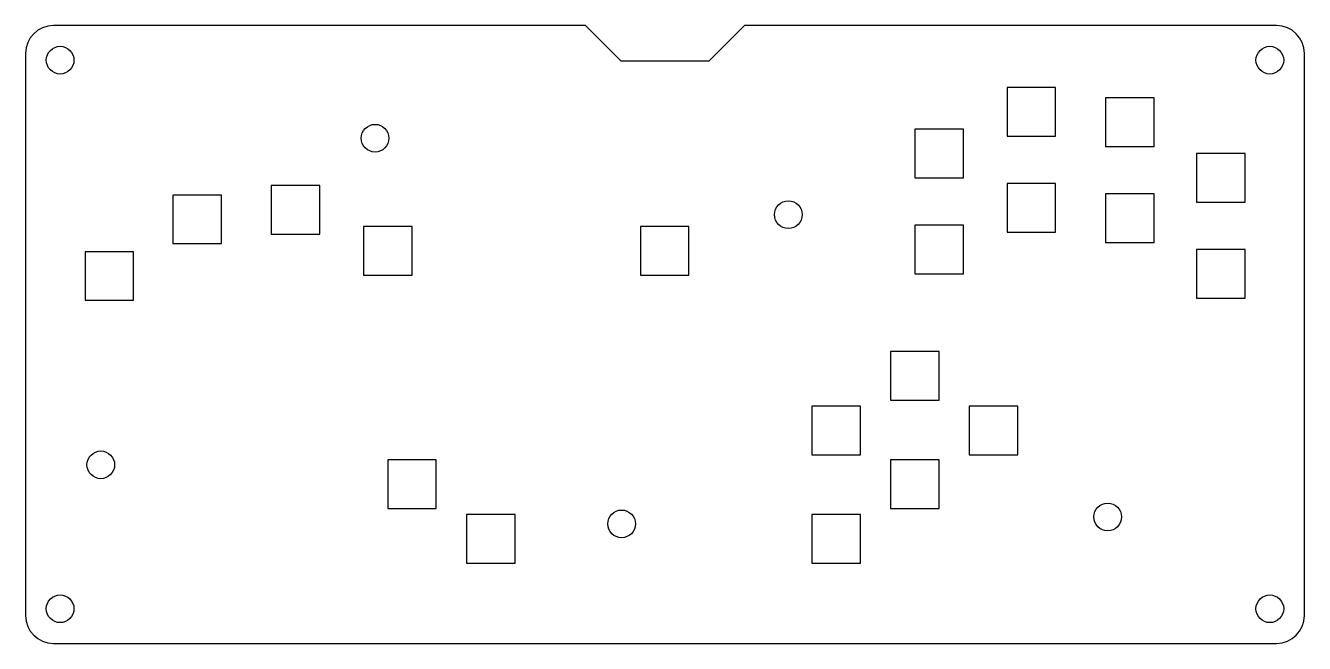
# Model space of a CAD drawing. Header units: inches. Extents: x -1.4 to 13.1, y -7.7 to -0.7.
import ezdxf

# ---------------------------------------------------------------- set-up
doc = ezdxf.new("R2010")
doc.units = ezdxf.units.IN
doc.header["$MEASUREMENT"] = 0

msp = doc.modelspace()

# ---------------------------------------------------------------- linework, layer by layer
at = {"color": 7, "linetype": 'Continuous', "lineweight": 25}
for p, q in [((4.966, -0.683), (-1.069, -0.683)), ((12.801, -0.683), (6.766, -0.683)), ((-1.384, -0.998), (-1.384, -7.368)), ((13.116, -7.368), (13.116, -0.998)), ((10.295, -1.385), (9.744, -1.385)), ((9.744, -1.385), (9.744, -1.936)), ((10.295, -1.936), (10.295, -1.385)), ((11.411, -1.502), (10.86, -1.502)), ((10.86, -1.502), (10.86, -2.053)), ((11.411, -2.053), (11.411, -1.502)), ((9.251, -1.857), (8.7, -1.857)), ((8.7, -1.857), (8.7, -2.408)), ((9.251, -2.408), (9.251, -1.857)), ((9.744, -1.936), (10.295, -1.936)), ((10.86, -2.053), (11.411, -2.053)), ((12.443, -2.133), (11.892, -2.133)), ((11.892, -2.133), (11.892, -2.684)), ((12.443, -2.684), (12.443, -2.133)), ((8.7, -2.408), (9.251, -2.408)), ((0.836, -2.603), (0.285, -2.603)), ((0.285, -2.603), (0.285, -3.154)), ((0.836, -3.154), (0.836, -2.603)), ((1.953, -2.496), (1.402, -2.496)), ((1.402, -2.496), (1.402, -3.047)), ((1.953, -3.047), (1.953, -2.496)), ((10.295, -2.472), (9.744, -2.472)), ((9.744, -2.472), (9.744, -3.023)), ((10.295, -3.023), (10.295, -2.472)), ((11.411, -2.589), (10.86, -2.589)), ((10.86, -2.589), (10.86, -3.14)), ((11.411, -3.14), (11.411, -2.589)), ((11.892, -2.684), (12.443, -2.684)), ((2.999, -2.959), (2.448, -2.959)), ((2.448, -2.959), (2.448, -3.51)), ((2.999, -3.51), (2.999, -2.959)), ((6.138, -2.959), (5.587, -2.959)), ((5.587, -2.959), (5.587, -3.51)), ((6.138, -3.51), (6.138, -2.959)), ((9.251, -2.944), (8.7, -2.944)), ((8.7, -2.944), (8.7, -3.495)), ((9.251, -3.495), (9.251, -2.944)), ((9.744, -3.023), (10.295, -3.023)), ((0.285, -3.154), (0.836, -3.154)), ((1.402, -3.047), (1.953, -3.047)), ((10.86, -3.14), (11.411, -3.14)), ((-0.159, -3.245), (-0.71, -3.245)), ((-0.71, -3.245), (-0.71, -3.796)), ((-0.159, -3.796), (-0.159, -3.245)), ((12.443, -3.22), (11.892, -3.22)), ((11.892, -3.22), (11.892, -3.771)), ((12.443, -3.771), (12.443, -3.22)), ((2.448, -3.51), (2.999, -3.51)), ((5.587, -3.51), (6.138, -3.51)), ((8.7, -3.495), (9.251, -3.495)), ((-0.71, -3.796), (-0.159, -3.796)), ((11.892, -3.771), (12.443, -3.771)), ((8.975, -4.375), (8.423, -4.375)), ((8.423, -4.375), (8.423, -4.926)), ((8.975, -4.926), (8.975, -4.375)), ((8.423, -4.926), (8.975, -4.926)), ((8.081, -4.996), (7.53, -4.996)), ((7.53, -4.996), (7.53, -5.547)), ((8.081, -5.547), (8.081, -4.996)), ((9.867, -4.996), (9.315, -4.996)), ((9.315, -4.996), (9.315, -5.547)), ((9.867, -5.547), (9.867, -4.996)), ((3.273, -5.602), (2.722, -5.602)), ((2.722, -5.602), (2.722, -6.154)), ((3.273, -6.154), (3.273, -5.602)), ((7.53, -5.547), (8.081, -5.547)), ((8.975, -5.602), (8.423, -5.602)), ((8.423, -5.602), (8.423, -6.154)), ((8.975, -6.154), (8.975, -5.602)), ((9.315, -5.547), (9.867, -5.547)), ((2.722, -6.154), (3.273, -6.154)), ((4.166, -6.223), (3.615, -6.223)), ((3.615, -6.223), (3.615, -6.774)), ((4.166, -6.774), (4.166, -6.223)), ((8.081, -6.223), (7.53, -6.223)), ((7.53, -6.223), (7.53, -6.775)), ((8.081, -6.775), (8.081, -6.223)), ((8.423, -6.154), (8.975, -6.154)), ((3.615, -6.774), (4.166, -6.774)), ((7.53, -6.775), (8.081, -6.775)), ((-1.069, -7.683), (12.801, -7.683))]:
    msp.add_line(p, q, dxfattribs=at)
for p, q in [((5.366, -1.083), (4.966, -0.683)), ((6.366, -1.083), (6.766, -0.683)), ((5.366, -1.083), (6.366, -1.083))]:
    msp.add_line(p, q)
for centre in [(-0.992, -1.075), (12.724, -1.075), (2.579, -1.959), (7.264, -2.825), (-0.531, -5.66), (5.374, -6.329), (10.886, -6.25), (-0.992, -7.291), (12.724, -7.291)]:
    msp.add_circle(centre, 0.157, dxfattribs=at)
for centre, start, end in [((-1.069, -0.998), 90, 180), ((12.801, -0.998), 0, 90), ((-1.069, -7.368), 180, 270), ((12.801, -7.368), 270, 0)]:
    msp.add_arc(centre, 0.315, start, end, dxfattribs=at)

doc.saveas('drawing.dxf')
